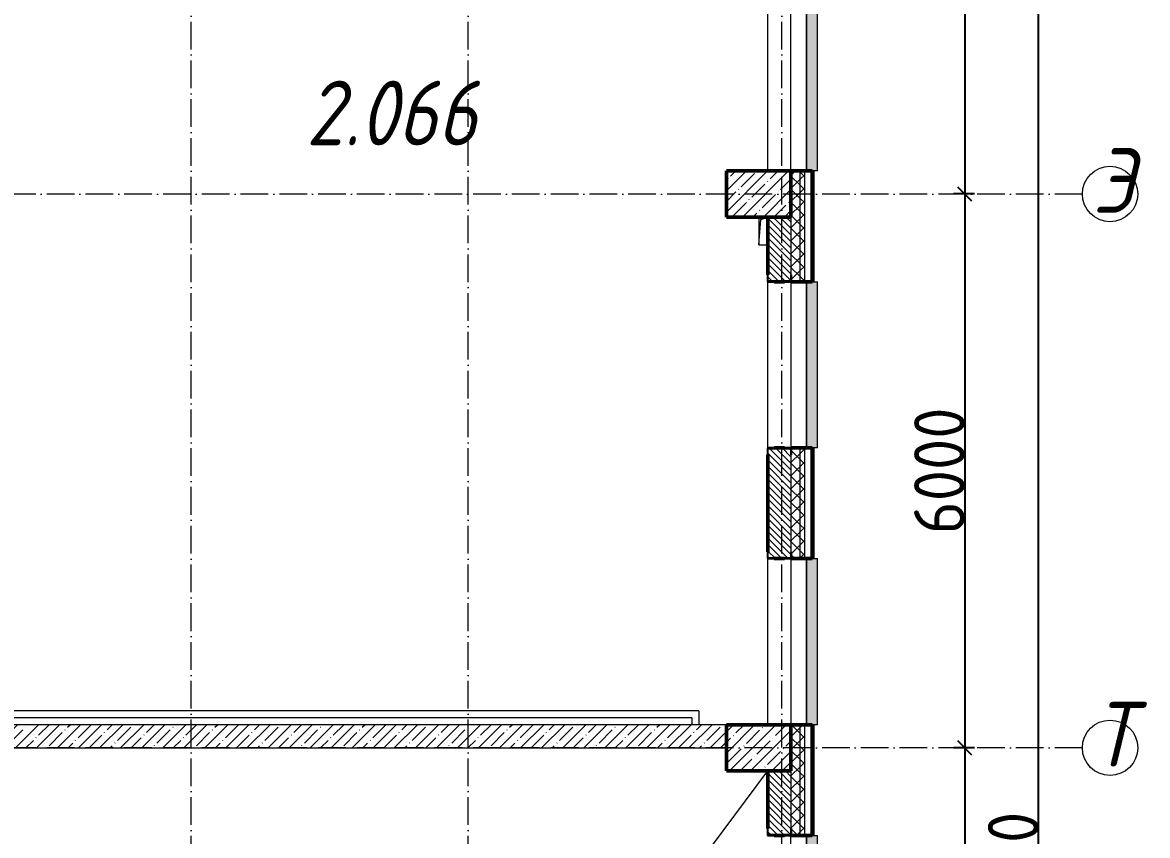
# Model space of a CAD drawing. Header units: millimetres. Extents: x -12989 to 629078, y -109036 to 555275.
# Drawn here: x 531790 to 543981, y 122315 to 131124 of the extents above; entities that cross this region are included whole.
import ezdxf

# ---------------------------------------------------------------- set-up
doc = ezdxf.new("R2010")
doc.units = ezdxf.units.MM
doc.linetypes.add('50_200_ШТРИХ_1Т_ш5_п1_п1_', pattern=[700, 500, -100, 0, -100])
for name, color, linetype, lineweight in [('A-____-____-DIMS', 7, 'Continuous', 9), ('A-DETL-____-OTLN-4', 7, 'Continuous', 18), ('A-GENM-____-MCUT', 7, 'Continuous', 25), ('A-GENM-____-OTLN', 7, 'Continuous', 9), ('A-GENM-____-OTLN-1', 7, 'Continuous', 25), ('A-GLAZ-____-OTLN', 7, 'Continuous', 9), ('A-WALL-____-MCUT-1', 7, 'Continuous', 9), ('A-WALL-____-MCUT-2', 7, 'Continuous', 50), ('A-WALL-____-MCUT-3', 7, 'Continuous', 9), ('A-WALL-____-OTLN', 7, 'Continuous', 9), ('A-WALL-____-PATT-1', 7, 'Continuous', 9), ('A-WALL-FNSH-MCUT-1', 7, 'Continuous', 9), ('S-COLS-____-MCUT', 7, 'Continuous', 50), ('S-COLS-____-OTLN', 7, 'Continuous', 9), ('S-GRID-____-IDEN', 7, 'Continuous', 9), ('S-GRID-____-OTLN-1', 7, '50_200_ШТРИХ_1Т_ш5_п1_п1_', 9), ('Марки помещений', 7, 'Continuous', 9)]:
    doc.layers.add(name, color=color, linetype=linetype, lineweight=lineweight)
doc.layers.add('A-GLAZ-____-OTLN-1', color=7, linetype='Continuous', lineweight=9, true_color=0xc0c0c0)
doc.styles.add('ISOCPEUR_I', font='isocpeui.ttf', dxfattribs={"width": 0.9, "height": 2.5})
doc.styles.add('ISOCPEUR_I_3', font='isocpeui.ttf', dxfattribs={"width": 0.85, "height": 2.2})
doc.styles.add('ISOCPEUR_I_9', font='isocpeui.ttf', dxfattribs={"width": 0.9, "height": 250})
doc.styles.add('СПДС', font='isocpeur.ttf', dxfattribs={"width": 0.9})
doc.dimstyles.new('ISO-2_5_0_9К_БОЛЬШОЙ_ОСИ', dxfattribs={"dimscale": 304.8, "dimtxt": 248.995294, "dimasz": 0.492126, "dimexe": 0.393701, "dimexo": 0, "dimgap": 0, "dimtad": 1, "dimdec": 0, "dimzin": 0, "dimdsep": 46, "dimtxsty": 'ISOCPEUR_I_9', "dimblk1": 'OBLIQUE', "dimblk2": 'OBLIQUE', "dimsah": 1, "dimcen": 0.09, "dimdle": 0.393701, "dimazin": 0, "dimtfac": 1, "dimtdec": 4, "dimtix": 1, "dimtmove": 0, "dimatfit": 3, "dimfxl": 1, "dimtvp": 1, "dimtolj": 1, "dimtzin": 0, "dimarcsym": 2})
pattern_1 = [(45, (516567.8, 90784.41), (-70.71068, 70.71068), []), (135, (516567.8, 90784.41), (-70.71068, -70.71068), [])]
pattern_2 = [(135, (516567.8, 90784.41), (-35.35534, -35.35534), [])]

# ---------------------------------------------------------------- blocks, each defined once
blk = doc.blocks.new('BSC_Колонна _Прямоугольная - 500х700-25976089-АР1_План отверстий 2 этажа в осях 1-64_А-ГГ')
at = {"layer": 'S-COLS-____-OTLN'}
h = blk.add_hatch(dxfattribs=at)
h.set_pattern_fill('FP_27', color=256, style=0, pattern_type=2)
h.set_pattern_definition([(315, (-32481.04, 23200), (114.04925, 114.04925), []), (315, (-32481.04, 23085.95), (114.04925, 114.04925), [201.613, -40.323, 3.353, -36.97])])
h.paths.add_polyline_path([(-250, 350), (-250, -350), (250, -350), (250, 350)], flags=0)
at = {"layer": 'S-COLS-____-MCUT'}
for p, q in [((250, 350), (-250, 350)), ((-250, 350), (-250, -350)), ((250, -350), (250, 350)), ((-250, -350), (250, -350))]:
    blk.add_line(p, q, dxfattribs=at)
blk = doc.blocks.new('BSC_Колонна _Прямоугольная - 500х700-V3-АР1_План отверстий 2 этажа в осях 1-64_А-ГГ')
at = {"layer": 'S-COLS-____-OTLN'}
h = blk.add_hatch(dxfattribs=at)
h.set_pattern_fill('FP_29', color=256, style=0, pattern_type=2)
h.set_pattern_definition([(315, (-38481.04, 23200), (114.04925, 114.04925), []), (315, (-38481.04, 23085.95), (114.04925, 114.04925), [201.613, -40.323, 3.353, -36.97])])
h.paths.add_polyline_path([(-250, 237), (-250, -350), (250, -350), (250, 350), (-250, 350)], flags=0)
at = {"layer": 'S-COLS-____-MCUT'}
for p, q in [((250, 350), (-250, 350)), ((-250, 350), (-250, -350)), ((250, -350), (250, 350)), ((-250, -350), (250, -350))]:
    blk.add_line(p, q, dxfattribs=at)
blk = doc.blocks.new('Фахверк_СКБ_Уголок - 250_2700-27497298-АР1_План отверстий 2 этажа в осях 1-64_А-ГГ')
at = {"layer": 'A-GENM-____-MCUT'}
for p, q in [((200, 181), (125, 181)), ((125, 181), (125, 106)), ((131, 106), (131, 175)), ((131, 175), (200, 175)), ((200, 175), (200, 181)), ((125, 106), (131, 106)), ((131, -6), (125, -6)), ((125, -6), (125, -81)), ((125, -81), (200, -81)), ((131, -75), (131, -6)), ((200, -75), (131, -75)), ((200, -81), (200, -75))]:
    blk.add_line(p, q, dxfattribs=at)
blk = doc.blocks.new('AR_Отверстие прямоугольное _в плите_ - AR_Отверстие прямоугольное _в плите_-30510814-АР1_План отверстий 2 этажа в осях 1-64_А-ГГ')
at = {"layer": 'A-GENM-____-OTLN'}
for p, q in [((-50, 150), (-50, -150)), ((-50, -150), (-25, 125)), ((-25, 125), (50, 150)), ((-50, -150), (50, -150))]:
    blk.add_line(p, q, dxfattribs=at)
blk = doc.blocks.new('Отлив_СКБ - Отлив витража_120_НВФ-V194-АР1_План отверстий 2 этажа в осях 1-64_А-ГГ')
at = {"layer": 'A-GLAZ-____-OTLN-1'}
for points in [[(1800, -2), (1800, 0), (0, 0), (0, -2), (1544, -2)], [(1544, -120), (1800, -120), (1800, -2), (0, -2), (0, -120)]]:
    blk.add_hatch(color=256, dxfattribs=at).paths.add_polyline_path(points, flags=0)
at = {"layer": 'A-GLAZ-____-OTLN'}
for p, q in [((0, 0), (1800, 0)), ((1800, -2), (0, -2)), ((0, -120), (0, -83)), ((0, -120), (1800, -120)), ((1800, -83), (1800, -120))]:
    blk.add_line(p, q, dxfattribs=at)
blk = doc.blocks.new('Ось сетки - Круг_Ø6_00__ISO-2_5_0_9K_-25732049-АР1_План отверстий 2 этажа в осях 1-64_А-ГГ')
at = {"layer": 'S-GRID-____-IDEN'}
blk.add_circle((0, 0), 3, dxfattribs=at)
blk = doc.blocks.new('_Oblique')
at = {"color": 0, "linetype": 'ByBlock', "lineweight": -2}
blk.add_line((-0.5, -0.5), (0.5, 0.5), dxfattribs=at)
blk = doc.blocks.new('*D2987')
at = {"layer": 'A-____-____-DIMS', "color": 0, "lineweight": -2, "transparency": 16777216}
for p, q in [((309203, -42762), (309203, -48502)), ((309309, -42882), (309083, -42882)), ((309309, -48382), (309083, -48382))]:
    blk.add_line(p, q, dxfattribs=at)
at = {"layer": 'Defpoints', "color": 0, "transparency": 16777216}
for p in [(309309, -42882), (309203, -48382), (309309, -48382)]:
    blk.add_point(p, dxfattribs=at)
at = {"layer": 'A-____-____-DIMS', "color": 0, "lineweight": -2, "transparency": 16777216, "xscale": 150, "yscale": 150, "zscale": 150}
for p, rotation in [((309203, -42882), 90), ((309203, -48382), 270)]:
    blk.add_blockref('_Oblique', p, dxfattribs=dict(at, rotation=rotation))
at = {"layer": 'A-____-____-DIMS', "color": 0, "transparency": 16777216, "insert": (308929, -45632), "char_height": 548.6, "attachment_point": 5, "rotation": 90, "style": 'СПДС'}
blk.add_mtext('\\A1;5500', dxfattribs=at)
blk = doc.blocks.new('*D2988')
at = {"layer": 'A-____-____-DIMS', "color": 0, "lineweight": -2, "transparency": 16777216}
for p, q in [((309203, -48262), (309203, -54502)), ((309309, -48382), (309083, -48382)), ((309309, -54382), (309083, -54382))]:
    blk.add_line(p, q, dxfattribs=at)
at = {"layer": 'Defpoints', "color": 0, "transparency": 16777216}
for p in [(309309, -48382), (309203, -54382), (309309, -54382)]:
    blk.add_point(p, dxfattribs=at)
at = {"layer": 'A-____-____-DIMS', "color": 0, "lineweight": -2, "transparency": 16777216, "xscale": 150, "yscale": 150, "zscale": 150}
for p, rotation in [((309203, -48382), 90), ((309203, -54382), 270)]:
    blk.add_blockref('_Oblique', p, dxfattribs=dict(at, rotation=rotation))
at = {"layer": 'A-____-____-DIMS', "color": 0, "transparency": 16777216, "insert": (308929, -51382), "char_height": 548.6, "attachment_point": 5, "rotation": 90, "style": 'СПДС'}
blk.add_mtext('\\A1;6000', dxfattribs=at)
blk = doc.blocks.new('*D2989')
at = {"layer": 'A-____-____-DIMS', "color": 0, "lineweight": -2, "transparency": 16777216}
for p, q in [((309203, -54262), (309203, -60502)), ((309309, -54382), (309083, -54382)), ((309309, -60382), (309083, -60382))]:
    blk.add_line(p, q, dxfattribs=at)
at = {"layer": 'Defpoints', "color": 0, "transparency": 16777216}
for p in [(309309, -54382), (309203, -60382), (309309, -60382)]:
    blk.add_point(p, dxfattribs=at)
at = {"layer": 'A-____-____-DIMS', "color": 0, "lineweight": -2, "transparency": 16777216, "xscale": 150, "yscale": 150, "zscale": 150}
for p, rotation in [((309203, -54382), 90), ((309203, -60382), 270)]:
    blk.add_blockref('_Oblique', p, dxfattribs=dict(at, rotation=rotation))
at = {"layer": 'A-____-____-DIMS', "color": 0, "transparency": 16777216, "insert": (308929, -57382), "char_height": 548.6, "attachment_point": 5, "rotation": 90, "style": 'СПДС'}
blk.add_mtext('\\A1;6000', dxfattribs=at)
blk = doc.blocks.new('*D2993')
at = {"layer": 'A-____-____-DIMS', "color": 0, "lineweight": -2, "transparency": 16777216}
for p, q in [((310003, -72802), (310003, -39112)), ((309897, -39232), (310123, -39232)), ((309897, -72682), (310123, -72682))]:
    blk.add_line(p, q, dxfattribs=at)
at = {"layer": 'Defpoints', "color": 0, "transparency": 16777216}
for p in [(309897, -39232), (310003, -39232), (309897, -72682)]:
    blk.add_point(p, dxfattribs=at)
at = {"layer": 'A-____-____-DIMS', "color": 0, "lineweight": -2, "transparency": 16777216, "xscale": 150, "yscale": 150, "zscale": 150}
for p, rotation in [((310003, -39232), 90), ((310003, -72682), 270)]:
    blk.add_blockref('_Oblique', p, dxfattribs=dict(at, rotation=rotation))
at = {"layer": 'A-____-____-DIMS', "color": 0, "transparency": 16777216, "insert": (309729, -55957), "char_height": 548.6, "attachment_point": 5, "rotation": 90, "style": 'СПДС'}
blk.add_mtext('\\A1;33450', dxfattribs=at)
blk = doc.blocks.new('3эт')
at = {"layer": 'S-GRID-____-OTLN-1', "color": 251, "ltscale": 0.6, "true_color": 0x636466}
for p, q in [((300820.7, -91346.1), (300820.7, -36982.5)), ((303820.7, -91346.1), (303820.7, -36982.5)), ((307220.7, -91346.1), (307220.7, -36982.5)), ((310478.4, -48382.4), (279101.9, -48382.4)), ((310478.4, -54382.4), (279101.9, -54382.4))]:
    blk.add_line(p, q, dxfattribs=at)
at = {"layer": 'S-GRID-____-IDEN', "char_height": 700, "width": 223.671, "attachment_point": 1, "style": 'ISOCPEUR_I'}
for s, insert in [('\\fISOCPEUR|b0|i1|c204|p34|;\\W.9;Э', (310588.4, -47885.4)), ('\\fISOCPEUR|b0|i1|c204|p34|;\\W.9;Т', (310588.4, -53885.4))]:
    blk.add_mtext(s, dxfattribs=dict(at, insert=insert))
at = {"layer": 'A-____-____-DIMS'}
for base, p1, p2, override, picture, middle in [((310003.2, -39232.4), (309897.2, -72682.4), (309897.2, -39232.4), {"dimtxt": 1.8, "dimpost": '<>', "dimtxsty": 'СПДС', "dimfxl": 33450}, '*D2993', (309728.9, -55957.4)), ((309203.2, -48382.4), (309309.3, -42882.4), (309309.3, -48382.4), {"dimtxt": 1.8, "dimpost": '<>', "dimtxsty": 'СПДС', "dimfxl": 5500}, '*D2987', (308928.9, -45632.4)), ((309203.2, -54382.4), (309309.3, -48382.4), (309309.3, -54382.4), {"dimtxt": 1.8, "dimpost": '<>', "dimtxsty": 'СПДС', "dimfxl": 6000}, '*D2988', (308928.9, -51382.4)), ((309203.2, -60382.4), (309309.3, -54382.4), (309309.3, -60382.4), {"dimtxt": 1.8, "dimpost": '<>', "dimtxsty": 'СПДС', "dimfxl": 6000}, '*D2989', (308928.9, -57382.4))]:
    dim = blk.add_linear_dim(base=base, p1=p1, p2=p2, angle=90, dimstyle='ISO-2_5_0_9К_БОЛЬШОЙ_ОСИ', override=override, dxfattribs=at)
    dim.commit()
    dim.dimension.update_dxf_attribs({"geometry": picture, "text_midpoint": middle})

msp = doc.modelspace()

# ---------------------------------------------------------------- hatches: boundary and pattern name
at = {"layer": 'A-WALL-____-PATT-1'}
h = msp.add_hatch(dxfattribs=at)
h.set_pattern_fill('FP_1', color=256, style=0, pattern_type=2)
h.set_pattern_definition(pattern_1)
h.paths.add_polyline_path([(540267.7976, 100315.4504), (540267.7976, 102515.4504), (540217.7976, 102515.4504), (540217.7976, 100315.4504)], flags=0)
h.paths.add_polyline_path([(540217.7976, 104315.4504), (540267.7976, 104315.4504), (540267.7976, 105515.4504), (540217.7976, 105515.4504), (540217.7976, 105280.2209)], flags=0)
h.paths.add_polyline_path([(540217.7976, 107315.4504), (540267.7976, 107315.4504), (540267.7976, 108515.4504), (540217.7976, 108515.4504)], flags=0)
h.paths.add_polyline_path([(540267.7976, 110315.4504), (540267.7976, 111515.4504), (540217.7976, 111515.4504), (540217.7976, 110315.4504)], flags=0)
h.paths.add_polyline_path([(540267.7976, 113315.4504), (540267.7976, 114515.4504), (540217.7976, 114515.4504), (540217.7976, 113315.4504)], flags=0)
h.paths.add_polyline_path([(540267.7976, 116315.4504), (540267.7976, 117515.4504), (540217.7976, 117515.4504), (540217.7976, 116315.4504)], flags=0)
h.paths.add_polyline_path([(540267.7976, 119315.4504), (540267.7976, 120515.4504), (540217.7976, 120515.4504), (540217.7976, 119315.4504)], flags=0)
h.paths.add_polyline_path([(540267.7976, 122315.4504), (540267.7976, 123515.4504), (540217.7976, 123515.4504), (540217.7976, 122315.4504)], flags=0)
h.paths.add_polyline_path([(540267.7976, 125315.4504), (540267.7976, 126515.4504), (540217.7976, 126515.4504), (540217.7976, 125315.4504)], flags=0)
h.paths.add_polyline_path([(540267.7976, 128315.4504), (540267.7976, 129515.4504), (540217.7976, 129515.4504), (540217.7976, 128315.4504)], flags=0)
h.paths.add_polyline_path([(540267.7976, 131315.4504), (540267.7976, 132565.4504), (540217.7976, 132565.4504), (540217.7976, 131315.4504)], flags=0)
h.paths.add_polyline_path([(540267.7976, 134365.4504), (540267.7976, 138615.4504), (540217.7976, 138615.4504), (540217.7976, 134365.4504)], flags=0)
h = msp.add_hatch(dxfattribs=at)
h.set_pattern_fill('FP_1', color=256, style=0, pattern_type=2)
h.set_pattern_definition(pattern_1)
h.paths.add_polyline_path([(540217.7976, 100315.4504), (540217.7976, 102515.4504), (540123.7976, 102515.4504), (540123.7976, 102440.4504), (540117.7976, 102440.4504), (540117.7976, 100315.4504)], flags=0)
h.paths.add_polyline_path([(540123.7976, 104315.4504), (540217.7976, 104315.4504), (540217.7976, 105515.4504), (540123.7976, 105515.4504), (540123.7976, 105440.4504), (540117.7976, 105440.4504), (540117.7976, 104390.4504), (540123.7976, 104390.4504), (540123.7976, 104321.4504)], flags=0)
h.paths.add_polyline_path([(540217.7976, 107315.4504), (540217.7976, 108515.4504), (540117.7976, 108515.4504), (540117.7976, 107390.4504), (540123.7976, 107390.4504), (540123.7976, 107315.4504)], flags=0)
h.paths.add_polyline_path([(540217.7976, 110315.4504), (540217.7976, 111515.4504), (540123.7976, 111515.4504), (540123.7976, 111440.4504), (540117.7976, 111440.4504), (540117.7976, 110390.4504), (540123.7976, 110390.4504), (540123.7976, 110315.4504)], flags=0)
h.paths.add_polyline_path([(540117.7976, 113315.4504), (540217.7976, 113315.4504), (540217.7976, 114515.4504), (540123.7976, 114515.4504), (540123.7976, 114440.4504), (540117.7976, 114440.4504), (540117.7976, 113815.4504)], flags=0)
h.paths.add_polyline_path([(540123.7976, 116315.4504), (540217.7976, 116315.4504), (540217.7976, 117515.4504), (540117.7976, 117515.4504), (540117.7976, 116390.4504), (540123.7976, 116390.4504), (540123.7976, 116321.4504)], flags=0)
h.paths.add_polyline_path([(540217.7976, 119315.4504), (540217.7976, 120515.4504), (540123.7976, 120515.4504), (540123.7976, 120440.4504), (540117.7976, 120440.4504), (540117.7976, 119390.4504), (540123.7976, 119390.4504), (540123.7976, 119315.4504)], flags=0)
h.paths.add_polyline_path([(540217.7976, 122315.4504), (540217.7976, 123515.4504), (540117.7976, 123515.4504), (540117.7976, 122390.4504), (540123.7976, 122390.4504), (540123.7976, 122315.4504)], flags=0)
h.paths.add_polyline_path([(540123.7976, 125315.4504), (540217.7976, 125315.4504), (540217.7976, 126515.4504), (540123.7976, 126515.4504), (540123.7976, 126440.4504), (540117.7976, 126440.4504), (540117.7976, 125390.4504), (540123.7976, 125390.4504), (540123.7976, 125321.4504)], flags=0)
h.paths.add_polyline_path([(540123.7976, 128315.4504), (540217.7976, 128315.4504), (540217.7976, 129515.4504), (540117.7976, 129515.4504), (540117.7976, 128390.4504), (540123.7976, 128390.4504), (540123.7976, 128321.4504)], flags=0)
h.paths.add_polyline_path([(540217.7976, 131315.4504), (540217.7976, 132565.4504), (540123.7976, 132565.4504), (540123.7976, 132490.4504), (540117.7976, 132490.4504), (540117.7976, 131390.4504), (540123.7976, 131390.4504), (540123.7976, 131315.4504)], flags=0)
h.paths.add_polyline_path([(540217.7976, 134365.4504), (540217.7976, 138515.4504), (540117.7976, 138515.4504), (540117.7976, 134365.4504)], flags=0)
h = msp.add_hatch(dxfattribs=at)
h.set_pattern_fill('FP_3', color=256, style=0, pattern_type=2)
h.set_pattern_definition([(45, (516567.8, 90784.41), (-85.5366, 85.5366), []), (45, (516624.82, 90784.41), (-85.5366, 85.5366), [])])
h.paths.add_polyline_path([(540367.7976, 100505.4504), (540367.7976, 102515.4504), (540347.7976, 102515.4504), (540347.7976, 100505.4504)], flags=0)
h.paths.add_polyline_path([(540367.7976, 104315.4504), (540367.7976, 105515.4504), (540347.7976, 105515.4504), (540347.7976, 104315.4504)], flags=0)
h.paths.add_polyline_path([(540367.7976, 107315.4504), (540367.7976, 108515.4504), (540347.7976, 108515.4504), (540347.7976, 107315.4504)], flags=0)
h.paths.add_polyline_path([(540367.7976, 110315.4504), (540367.7976, 111515.4504), (540347.7976, 111515.4504), (540347.7976, 110315.4504)], flags=0)
h.paths.add_polyline_path([(540367.7976, 113315.4504), (540367.7976, 114515.4504), (540347.7976, 114515.4504), (540347.7976, 113315.4504)], flags=0)
h.paths.add_polyline_path([(540367.7976, 116315.4504), (540367.7976, 117515.4504), (540347.7976, 117515.4504), (540347.7976, 116315.4504)], flags=0)
h.paths.add_polyline_path([(540367.7976, 119315.4504), (540367.7976, 120515.4504), (540347.7976, 120515.4504), (540347.7976, 119315.4504)], flags=0)
h.paths.add_polyline_path([(540367.7976, 122315.4504), (540367.7976, 123515.4504), (540347.7976, 123515.4504), (540347.7976, 122315.4504)], flags=0)
h.paths.add_polyline_path([(540347.7976, 125315.4504), (540367.7976, 125315.4504), (540367.7976, 126515.4504), (540347.7976, 126515.4504), (540347.7976, 125920.0768)], flags=0)
h.paths.add_polyline_path([(540367.7976, 128315.4504), (540367.7976, 129515.4504), (540347.7976, 129515.4504), (540347.7976, 128315.4504)], flags=0)
h.paths.add_polyline_path([(540367.7976, 131315.4504), (540367.7976, 132335.4504), (540347.7976, 132335.4504), (540347.7976, 131315.4504)], flags=0)
h = msp.add_hatch(dxfattribs=at)
h.set_pattern_fill('FP_6', color=256, style=0, pattern_type=2)
h.set_pattern_definition(pattern_2)
h.paths.add_polyline_path([(540048.7976, 125315.4504), (540048.7976, 125321.4504), (540117.7976, 125321.4504), (540117.7976, 126509.4504), (540048.7976, 126509.4504), (540048.7976, 126515.4504), (539936.7976, 126515.4504), (539936.7976, 126509.4504), (539867.7976, 126509.4504), (539867.7976, 125321.4504), (539936.7976, 125321.4504), (539936.7976, 125315.4504)], flags=0)
h.paths.add_polyline_path([(540048.7976, 128315.4504), (540048.7976, 128321.4504), (540117.7976, 128321.4504), (540117.7976, 129015.4504), (539867.7976, 129015.4504), (539867.7976, 128321.4504), (539936.7976, 128321.4504), (539936.7976, 128315.4504)], flags=0)
h = msp.add_hatch(dxfattribs=at)
h.set_pattern_fill('FP_25', color=256, style=0, pattern_type=2)
h.set_pattern_definition([(45, (516567.8, 90784.41), (-114.04925, 114.04925), []), (45, (516681.85, 90784.41), (-114.04925, 114.04925), [201.612, -40.322, 3.353, -36.97])])
h.paths.add_polyline_path([(539417.7976, 123265.4504), (539417.7976, 123515.4504), (531167.7976, 123515.4504), (531167.7976, 123265.4504), (537763.6795, 123265.4504)], flags=0)
h = msp.add_hatch(dxfattribs=at)
h.set_pattern_fill('FP_6', color=256, style=0, pattern_type=2)
h.set_pattern_definition(pattern_2)
h.paths.add_polyline_path([(540048.7976, 119315.4504), (540048.7976, 119321.4504), (540117.7976, 119321.4504), (540117.7976, 120509.4504), (540048.7976, 120509.4504), (540048.7976, 120515.4504), (539936.7976, 120515.4504), (539936.7976, 120509.4504), (539867.7976, 120509.4504), (539867.7976, 119321.4504), (539936.7976, 119321.4504), (539936.7976, 119315.4504)], flags=0)
h.paths.add_polyline_path([(540048.7976, 122315.4504), (540048.7976, 122321.4504), (540117.7976, 122321.4504), (540117.7976, 123015.4504), (539867.7976, 123015.4504), (539867.7976, 122321.4504), (539936.7976, 122321.4504), (539936.7976, 122315.4504)], flags=0)

# ---------------------------------------------------------------- linework, layer by layer
at = {"layer": 'A-DETL-____-OTLN-4'}
for p, q in [((539117.7976, 123665.4504), (531367.7976, 123665.4504)), ((539117.7976, 123665.4504), (539117.7976, 123515.4504)), ((539042.7976, 123590.4504), (531367.7976, 123590.4504)), ((539042.7976, 123590.4504), (539042.7976, 123515.4504)), ((526667.7976, 105365.4504), (539867.7976, 123015.4504))]:
    msp.add_line(p, q, dxfattribs=at)
at = {"layer": 'A-WALL-____-MCUT-1'}
for p, q in [((539417.7976, 123515.4504), (531167.7976, 123515.4504)), ((531167.7976, 123265.4504), (539417.7976, 123265.4504))]:
    msp.add_line(p, q, dxfattribs=at)
at = {"layer": 'A-WALL-____-MCUT-2'}
for p, q in [((540347.7976, 129515.4504), (540117.7976, 129515.4504)), ((540347.7976, 128315.4504), (540347.7976, 129515.4504)), ((539867.7976, 129015.4504), (539867.7976, 128390.4504)), ((539936.7976, 128315.4504), (540048.7976, 128315.4504)), ((540123.7976, 128315.4504), (540347.7976, 128315.4504)), ((539867.7976, 126440.4504), (539867.7976, 125390.4504)), ((540048.7976, 126515.4504), (539936.7976, 126515.4504)), ((540347.7976, 126515.4504), (540123.7976, 126515.4504)), ((540347.7976, 125315.4504), (540347.7976, 126515.4504)), ((539936.7976, 125315.4504), (540048.7976, 125315.4504)), ((540123.7976, 125315.4504), (540347.7976, 125315.4504)), ((540347.7976, 123515.4504), (540117.7976, 123515.4504)), ((540347.7976, 122315.4504), (540347.7976, 123515.4504)), ((539867.7976, 123015.4504), (539867.7976, 122390.4504)), ((539936.7976, 122315.4504), (540048.7976, 122315.4504)), ((540123.7976, 122315.4504), (540347.7976, 122315.4504))]:
    msp.add_line(p, q, dxfattribs=at)
at = {"layer": 'A-WALL-____-MCUT-3'}
for p, q in [((540217.7976, 128315.4504), (540217.7976, 129515.4504)), ((540267.7976, 128315.4504), (540267.7976, 129515.4504)), ((540117.7976, 129015.4504), (540117.7976, 128390.4504)), ((540117.7976, 126440.4504), (540117.7976, 125390.4504)), ((540217.7976, 125315.4504), (540217.7976, 126515.4504)), ((540267.7976, 125315.4504), (540267.7976, 126515.4504)), ((540217.7976, 122315.4504), (540217.7976, 123515.4504)), ((540267.7976, 122315.4504), (540267.7976, 123515.4504)), ((540117.7976, 123015.4504), (540117.7976, 122390.4504))]:
    msp.add_line(p, q, dxfattribs=at)
at = {"layer": 'A-WALL-____-OTLN'}
for p, q in [((539867.7976, 129515.4504), (539867.7976, 131315.4504)), ((540117.7976, 129515.4504), (540117.7976, 131315.4504)), ((539867.7976, 126515.4504), (539867.7976, 128315.4504)), ((540117.7976, 128315.4504), (540117.7976, 126515.4504)), ((539867.7976, 123515.4504), (539867.7976, 125315.4504)), ((540117.7976, 125315.4504), (540117.7976, 123515.4504)), ((540117.7976, 120515.4504), (540117.7976, 122315.4504))]:
    msp.add_line(p, q, dxfattribs=at)
at = {"layer": 'A-WALL-FNSH-MCUT-1'}
for p, q in [((540367.7976, 129515.4504), (540347.7976, 129515.4504)), ((540367.7976, 128315.4504), (540367.7976, 129515.4504)), ((540347.7976, 128315.4504), (540367.7976, 128315.4504)), ((540367.7976, 126515.4504), (540347.7976, 126515.4504)), ((540367.7976, 125315.4504), (540367.7976, 126515.4504)), ((540347.7976, 125315.4504), (540367.7976, 125315.4504)), ((540367.7976, 123515.4504), (540347.7976, 123515.4504)), ((540367.7976, 122315.4504), (540367.7976, 123515.4504)), ((540347.7976, 122315.4504), (540367.7976, 122315.4504))]:
    msp.add_line(p, q, dxfattribs=at)

# ---------------------------------------------------------------- block references
msp.add_blockref('3эт', (232797.0902, 177647.8646))
at = {"layer": 'A-GENM-____-OTLN'}
msp.add_blockref('AR_Отверстие прямоугольное _в плите_ - AR_Отверстие прямоугольное _в плите_-30510814-АР1_План отверстий 2 этажа в осях 1-64_А-ГГ', (539817.7976, 128865.4504), dxfattribs=at)
at = {"layer": 'A-GENM-____-OTLN-1'}
for p, rotation in [((540042.7976, 128190.4504), 89.99999999999991), ((539942.7976, 126640.4504), 269.9999999999999), ((540042.7976, 125190.4504), 89.99999999999991), ((540042.7976, 122190.4504), 89.99999999999991)]:
    msp.add_blockref('Фахверк_СКБ_Уголок - 250_2700-27497298-АР1_План отверстий 2 этажа в осях 1-64_А-ГГ', p, dxfattribs=dict(at, rotation=rotation))
at = {"layer": 'A-GLAZ-____-OTLN', "rotation": 90}
for p in [(540284.7976, 129515.4504), (540284.7976, 126515.4504), (540284.7976, 123515.4504), (540284.7976, 120515.4504)]:
    msp.add_blockref('Отлив_СКБ - Отлив витража_120_НВФ-V194-АР1_План отверстий 2 этажа в осях 1-64_А-ГГ', p, dxfattribs=at)
at = {"layer": 'S-COLS-____-OTLN', "rotation": 89.9999999999999}
for name, p in [('BSC_Колонна _Прямоугольная - 500х700-V3-АР1_План отверстий 2 этажа в осях 1-64_А-ГГ', (539767.7976, 129265.4504)), ('BSC_Колонна _Прямоугольная - 500х700-25976089-АР1_План отверстий 2 этажа в осях 1-64_А-ГГ', (539767.7976, 123265.4504))]:
    msp.add_blockref(name, p, dxfattribs=at)
at = {"layer": 'S-GRID-____-IDEN', "xscale": 99.99999999999993, "yscale": 99.99999999999993, "zscale": 99.99999999999993}
for p, rotation in [((543575.5368, 129265.4504), 89.99999999999982), ((543575.5368, 123265.4504), 89.9999999999998)]:
    msp.add_blockref('Ось сетки - Круг_Ø6_00__ISO-2_5_0_9K_-25732049-АР1_План отверстий 2 этажа в осях 1-64_А-ГГ', p, dxfattribs=dict(at, rotation=rotation))

# ---------------------------------------------------------------- texts
at = {"layer": 'Марки помещений', "insert": (534862.6713, 130493.1832), "char_height": 700, "width": 785.65375, "attachment_point": 1, "style": 'ISOCPEUR_I_3'}
msp.add_mtext('2.066', dxfattribs=at)

doc.saveas('drawing.dxf')
